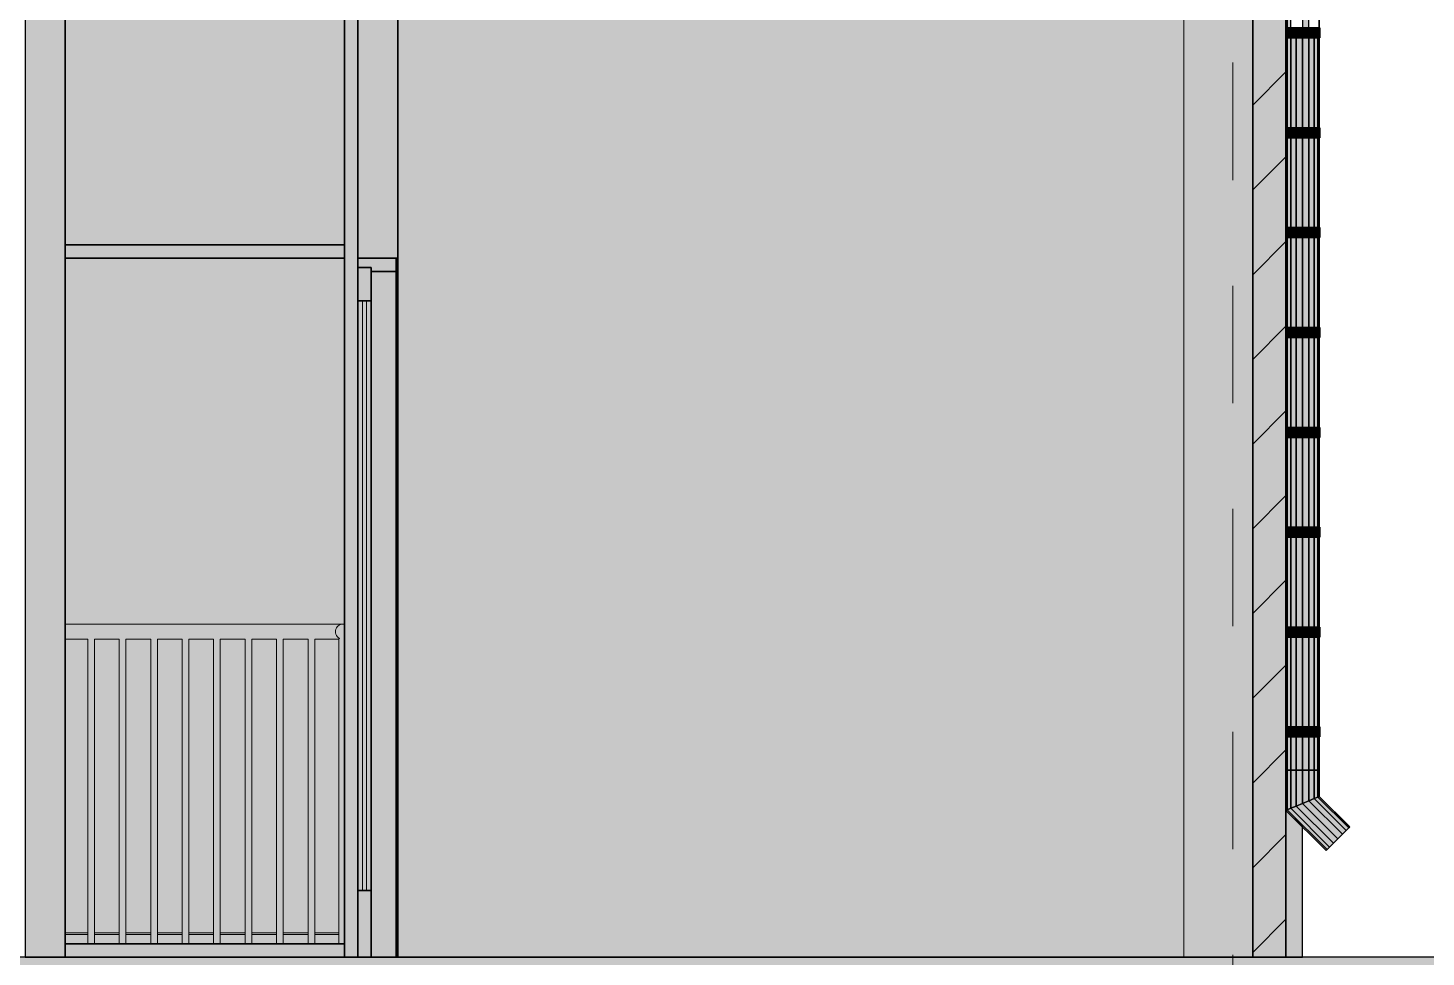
# Model space of a CAD drawing. Extents: x 8 to 21351, y 0 to 420.
# Drawn here: x 21193.9 to 21235.92, y 127.69 to 155.6 of the extents above; entities that cross this region are included whole.
import ezdxf

# ---------------------------------------------------------------- set-up
doc = ezdxf.new("R2010")
doc.units = 0

msp = doc.modelspace()

# ---------------------------------------------------------------- hatches: boundary and pattern name
at = {"true_color": 0xffffff}
for points in [[(21230.713, 127.69), (21231.713, 127.69), (21231.713, 216.47), (21230.713, 216.683)], [(21193.813, 207.69), (21193.813, 127.69), (21195.013, 127.69), (21195.013, 207.69)], [(21231.713, 133.304), (21231.751, 133.304), (21231.751, 134.304), (21231.714, 134.304), (21231.714, 134.604), (21231.751, 134.604), (21231.751, 137.304), (21231.714, 137.304), (21231.714, 137.604), (21231.751, 137.604), (21231.751, 140.304), (21231.714, 140.304), (21231.714, 140.604), (21231.751, 140.604), (21231.751, 143.304), (21231.714, 143.304), (21231.714, 143.604), (21231.751, 143.604), (21231.751, 146.304), (21231.714, 146.304), (21231.714, 146.604), (21231.751, 146.604), (21231.751, 149.304), (21231.714, 149.304), (21231.714, 149.604), (21231.751, 149.604), (21231.751, 152.304), (21231.714, 152.304), (21231.714, 152.604), (21231.751, 152.604), (21231.751, 155.304), (21231.714, 155.304), (21231.714, 155.604), (21231.751, 155.604), (21231.751, 158.304), (21231.734, 158.304), (21231.714, 158.304), (21231.714, 158.604), (21231.734, 158.604), (21231.751, 158.604), (21231.751, 161.304), (21231.714, 161.304), (21231.714, 161.604), (21231.751, 161.604), (21231.751, 162.69), (21231.713, 162.69)], [(21195.013, 162.29), (21195.013, 149.09), (21203.413, 149.09), (21203.413, 162.29)], [(21203.813, 127.69), (21203.813, 162.29), (21203.413, 162.29), (21203.413, 149.09), (21203.413, 148.69), (21203.413, 128.09), (21203.413, 127.69)], [(21231.751, 155.604), (21231.859, 155.604), (21231.859, 158.304), (21231.751, 158.304)], [(21232.213, 155.604), (21232.404, 155.604), (21232.404, 158.304), (21232.213, 158.304)], [(21232.713, 155.604), (21232.715, 155.604), (21232.715, 158.304), (21232.713, 158.304)], [(21205.013, 148.69), (21205.013, 157.69), (21203.813, 157.69), (21203.813, 148.69)], [(21205.013, 127.69), (21230.713, 127.69), (21230.713, 157.69), (21205.013, 157.69)], [(21231.734, 155.304), (21231.734, 155.604), (21231.714, 155.604), (21231.714, 155.304)], [(21232.214, 155.304), (21232.214, 155.604), (21231.734, 155.604), (21231.734, 155.304)], [(21232.413, 155.304), (21232.413, 155.604), (21232.214, 155.604), (21232.214, 155.304)], [(21232.582, 155.304), (21232.582, 155.604), (21232.413, 155.604), (21232.413, 155.304)], [(21232.694, 155.304), (21232.694, 155.604), (21232.582, 155.604), (21232.582, 155.304)], [(21232.734, 155.304), (21232.734, 155.604), (21232.694, 155.604), (21232.694, 155.304)], [(21232.734, 155.304), (21232.736, 155.304), (21232.736, 155.604), (21232.734, 155.604)], [(21231.859, 155.304), (21231.751, 155.304), (21231.751, 152.604), (21231.859, 152.604)], [(21231.859, 155.304), (21231.859, 152.604), (21232.021, 152.604), (21232.021, 155.304)], [(21232.021, 155.304), (21232.021, 152.604), (21232.213, 152.604), (21232.213, 155.304)], [(21232.404, 155.304), (21232.213, 155.304), (21232.213, 152.604), (21232.404, 152.604)], [(21232.404, 155.304), (21232.404, 152.604), (21232.566, 152.604), (21232.566, 155.304)], [(21232.566, 152.604), (21232.675, 152.604), (21232.675, 155.304), (21232.566, 155.304)], [(21232.675, 152.604), (21232.713, 152.604), (21232.713, 155.304), (21232.675, 155.304)], [(21232.715, 155.304), (21232.713, 155.304), (21232.713, 152.604), (21232.715, 152.604)], [(21231.734, 152.304), (21231.734, 152.604), (21231.714, 152.604), (21231.714, 152.304)], [(21232.214, 152.304), (21232.214, 152.604), (21231.734, 152.604), (21231.734, 152.304)], [(21232.413, 152.304), (21232.413, 152.604), (21232.214, 152.604), (21232.214, 152.304)], [(21232.582, 152.304), (21232.582, 152.604), (21232.413, 152.604), (21232.413, 152.304)], [(21232.694, 152.304), (21232.694, 152.604), (21232.582, 152.604), (21232.582, 152.304)], [(21232.734, 152.304), (21232.734, 152.604), (21232.694, 152.604), (21232.694, 152.304)], [(21232.734, 152.304), (21232.736, 152.304), (21232.736, 152.604), (21232.734, 152.604)], [(21231.751, 152.304), (21231.751, 149.604), (21231.859, 149.604), (21231.859, 152.304)], [(21231.859, 152.304), (21231.859, 149.604), (21232.021, 149.604), (21232.021, 152.304)], [(21232.213, 152.304), (21232.021, 152.304), (21232.021, 149.604), (21232.213, 149.604)], [(21232.213, 152.304), (21232.213, 149.604), (21232.404, 149.604), (21232.404, 152.304)], [(21232.566, 152.304), (21232.404, 152.304), (21232.404, 149.604), (21232.566, 149.604)], [(21232.566, 152.304), (21232.566, 149.604), (21232.675, 149.604), (21232.675, 152.304)], [(21232.713, 152.304), (21232.675, 152.304), (21232.675, 149.604), (21232.713, 149.604)], [(21232.713, 149.604), (21232.715, 149.604), (21232.715, 152.304), (21232.713, 152.304)], [(21231.734, 149.304), (21231.734, 149.604), (21231.714, 149.604), (21231.714, 149.304)], [(21232.214, 149.304), (21232.214, 149.604), (21231.734, 149.604), (21231.734, 149.304)], [(21231.751, 149.304), (21231.751, 146.604), (21231.859, 146.604), (21231.859, 149.304)], [(21231.859, 149.304), (21231.859, 146.604), (21232.021, 146.604), (21232.021, 149.304)], [(21232.213, 149.304), (21232.021, 149.304), (21232.021, 146.604), (21232.213, 146.604)], [(21232.213, 146.604), (21232.404, 146.604), (21232.404, 149.304), (21232.213, 149.304)], [(21232.413, 149.304), (21232.413, 149.604), (21232.214, 149.604), (21232.214, 149.304)], [(21232.404, 149.304), (21232.404, 146.604), (21232.566, 146.604), (21232.566, 149.304)], [(21232.582, 149.304), (21232.582, 149.604), (21232.413, 149.604), (21232.413, 149.304)], [(21232.675, 149.304), (21232.566, 149.304), (21232.566, 146.604), (21232.675, 146.604)], [(21232.694, 149.304), (21232.694, 149.604), (21232.582, 149.604), (21232.582, 149.304)], [(21232.675, 146.604), (21232.713, 146.604), (21232.713, 149.304), (21232.675, 149.304)], [(21232.734, 149.304), (21232.734, 149.604), (21232.694, 149.604), (21232.694, 149.304)], [(21232.713, 146.604), (21232.715, 146.604), (21232.715, 149.304), (21232.713, 149.304)], [(21232.734, 149.304), (21232.736, 149.304), (21232.736, 149.604), (21232.734, 149.604)], [(21195.013, 148.69), (21203.413, 148.69), (21203.413, 149.09), (21195.013, 149.09)], [(21203.413, 148.69), (21195.013, 148.69), (21195.013, 128.09), (21203.413, 128.09)], [(21203.813, 148.69), (21203.813, 148.41), (21204.213, 148.41), (21204.213, 148.29), (21204.963, 148.29), (21204.963, 148.69)], [(21203.813, 147.41), (21204.213, 147.41), (21204.213, 148.41), (21203.813, 148.41)], [(21205.013, 148.69), (21204.963, 148.69), (21204.963, 148.29), (21204.963, 127.69), (21205.013, 127.69)], [(21204.213, 127.69), (21204.963, 127.69), (21204.963, 148.29), (21204.213, 148.29)], [(21203.813, 147.41), (21203.813, 129.69), (21204.213, 129.69), (21204.213, 147.41)], [(21231.734, 146.304), (21231.734, 146.604), (21231.714, 146.604), (21231.714, 146.304)], [(21232.214, 146.304), (21232.214, 146.604), (21231.734, 146.604), (21231.734, 146.304)], [(21231.751, 143.604), (21231.859, 143.604), (21231.859, 146.304), (21231.751, 146.304)], [(21232.021, 146.304), (21231.859, 146.304), (21231.859, 143.604), (21232.021, 143.604)], [(21232.213, 146.304), (21232.021, 146.304), (21232.021, 143.604), (21232.213, 143.604)], [(21232.213, 143.604), (21232.404, 143.604), (21232.404, 146.304), (21232.213, 146.304)], [(21232.413, 146.304), (21232.413, 146.604), (21232.214, 146.604), (21232.214, 146.304)], [(21232.566, 146.304), (21232.404, 146.304), (21232.404, 143.604), (21232.566, 143.604)], [(21232.582, 146.304), (21232.582, 146.604), (21232.413, 146.604), (21232.413, 146.304)], [(21232.566, 143.604), (21232.675, 143.604), (21232.675, 146.304), (21232.566, 146.304)], [(21232.694, 146.304), (21232.694, 146.604), (21232.582, 146.604), (21232.582, 146.304)], [(21232.675, 143.604), (21232.713, 143.604), (21232.713, 146.304), (21232.675, 146.304)], [(21232.734, 146.304), (21232.734, 146.604), (21232.694, 146.604), (21232.694, 146.304)], [(21232.715, 146.304), (21232.713, 146.304), (21232.713, 143.604), (21232.715, 143.604)], [(21232.734, 146.304), (21232.736, 146.304), (21232.736, 146.604), (21232.734, 146.604)], [(21231.734, 143.304), (21231.734, 143.604), (21231.714, 143.604), (21231.714, 143.304)], [(21232.214, 143.304), (21232.214, 143.604), (21231.734, 143.604), (21231.734, 143.304)], [(21232.413, 143.304), (21232.413, 143.604), (21232.214, 143.604), (21232.214, 143.304)], [(21232.582, 143.304), (21232.582, 143.604), (21232.413, 143.604), (21232.413, 143.304)], [(21232.694, 143.304), (21232.694, 143.604), (21232.582, 143.604), (21232.582, 143.304)], [(21232.734, 143.304), (21232.734, 143.604), (21232.694, 143.604), (21232.694, 143.304)], [(21232.734, 143.304), (21232.736, 143.304), (21232.736, 143.604), (21232.734, 143.604)], [(21231.751, 143.304), (21231.751, 140.604), (21231.859, 140.604), (21231.859, 143.304)], [(21231.859, 143.304), (21231.859, 140.604), (21232.021, 140.604), (21232.021, 143.304)], [(21232.021, 143.304), (21232.021, 140.604), (21232.213, 140.604), (21232.213, 143.304)], [(21232.404, 143.304), (21232.213, 143.304), (21232.213, 140.604), (21232.404, 140.604)], [(21232.404, 143.304), (21232.404, 140.604), (21232.566, 140.604), (21232.566, 143.304)], [(21232.566, 140.604), (21232.675, 140.604), (21232.675, 143.304), (21232.566, 143.304)], [(21232.713, 143.304), (21232.675, 143.304), (21232.675, 140.604), (21232.713, 140.604)], [(21232.713, 140.604), (21232.715, 140.604), (21232.715, 143.304), (21232.713, 143.304)], [(21231.734, 140.304), (21231.734, 140.604), (21231.714, 140.604), (21231.714, 140.304)], [(21232.214, 140.304), (21232.214, 140.604), (21231.734, 140.604), (21231.734, 140.304)], [(21232.413, 140.304), (21232.413, 140.604), (21232.214, 140.604), (21232.214, 140.304)], [(21232.582, 140.304), (21232.582, 140.604), (21232.413, 140.604), (21232.413, 140.304)], [(21232.694, 140.304), (21232.694, 140.604), (21232.582, 140.604), (21232.582, 140.304)], [(21232.734, 140.304), (21232.734, 140.604), (21232.694, 140.604), (21232.694, 140.304)], [(21232.734, 140.304), (21232.736, 140.304), (21232.736, 140.604), (21232.734, 140.604)], [(21231.859, 140.304), (21231.751, 140.304), (21231.751, 137.604), (21231.859, 137.604)], [(21232.021, 140.304), (21231.859, 140.304), (21231.859, 137.604), (21232.021, 137.604)], [(21232.213, 140.304), (21232.021, 140.304), (21232.021, 137.604), (21232.213, 137.604)], [(21232.404, 140.304), (21232.213, 140.304), (21232.213, 137.604), (21232.404, 137.604)], [(21232.404, 137.604), (21232.566, 137.604), (21232.566, 140.304), (21232.404, 140.304)], [(21232.566, 140.304), (21232.566, 137.604), (21232.675, 137.604), (21232.675, 140.304)], [(21232.675, 137.604), (21232.713, 137.604), (21232.713, 140.304), (21232.675, 140.304)], [(21232.715, 140.304), (21232.713, 140.304), (21232.713, 137.604), (21232.715, 137.604)], [(21231.734, 137.304), (21231.734, 137.604), (21231.714, 137.604), (21231.714, 137.304)], [(21232.214, 137.304), (21232.214, 137.604), (21231.734, 137.604), (21231.734, 137.304)], [(21232.413, 137.304), (21232.413, 137.604), (21232.214, 137.604), (21232.214, 137.304)], [(21232.582, 137.304), (21232.582, 137.604), (21232.413, 137.604), (21232.413, 137.304)], [(21232.694, 137.304), (21232.694, 137.604), (21232.582, 137.604), (21232.582, 137.304)], [(21232.734, 137.304), (21232.734, 137.604), (21232.694, 137.604), (21232.694, 137.304)], [(21232.734, 137.304), (21232.736, 137.304), (21232.736, 137.604), (21232.734, 137.604)], [(21231.751, 137.304), (21231.751, 134.604), (21231.859, 134.604), (21231.859, 137.304)], [(21231.859, 137.304), (21231.859, 134.604), (21232.021, 134.604), (21232.021, 137.304)], [(21232.021, 137.304), (21232.021, 134.604), (21232.213, 134.604), (21232.213, 137.304)], [(21232.213, 134.604), (21232.404, 134.604), (21232.404, 137.304), (21232.213, 137.304)], [(21232.404, 134.604), (21232.566, 134.604), (21232.566, 137.304), (21232.404, 137.304)], [(21232.566, 134.604), (21232.675, 134.604), (21232.675, 137.304), (21232.566, 137.304)], [(21232.713, 137.304), (21232.675, 137.304), (21232.675, 134.604), (21232.713, 134.604)], [(21232.715, 137.304), (21232.713, 137.304), (21232.713, 134.604), (21232.715, 134.604)], [(21231.734, 134.304), (21231.734, 134.604), (21231.714, 134.604), (21231.714, 134.304)], [(21232.214, 134.304), (21232.214, 134.604), (21231.734, 134.604), (21231.734, 134.304)], [(21232.413, 134.304), (21232.413, 134.604), (21232.214, 134.604), (21232.214, 134.304)], [(21232.582, 134.304), (21232.582, 134.604), (21232.413, 134.604), (21232.413, 134.304)], [(21232.694, 134.304), (21232.694, 134.604), (21232.582, 134.604), (21232.582, 134.304)], [(21232.734, 134.304), (21232.734, 134.604), (21232.694, 134.604), (21232.694, 134.304)], [(21232.734, 134.304), (21232.736, 134.304), (21232.736, 134.604), (21232.734, 134.604)], [(21231.751, 134.304), (21231.751, 133.304), (21231.859, 133.304), (21231.859, 134.304)], [(21231.859, 134.304), (21231.859, 133.304), (21232.021, 133.304), (21232.021, 134.304)], [(21232.021, 134.304), (21232.021, 133.304), (21232.213, 133.304), (21232.213, 134.304)], [(21232.404, 134.304), (21232.213, 134.304), (21232.213, 133.304), (21232.404, 133.304)], [(21232.404, 133.304), (21232.566, 133.304), (21232.566, 134.304), (21232.404, 134.304)], [(21232.566, 134.304), (21232.566, 133.304), (21232.675, 133.304), (21232.675, 134.304)], [(21232.675, 133.304), (21232.713, 133.304), (21232.713, 134.304), (21232.675, 134.304)], [(21232.713, 133.304), (21232.715, 133.304), (21232.715, 134.304), (21232.713, 134.304)], [(21231.713, 133.304), (21231.713, 132.097), (21231.751, 132.113), (21231.751, 133.304)], [(21231.751, 133.304), (21231.751, 132.113), (21231.859, 132.158), (21231.859, 133.304)], [(21231.859, 133.304), (21231.859, 132.158), (21232.021, 132.225), (21232.021, 133.304)], [(21232.021, 133.304), (21232.021, 132.225), (21232.213, 132.304), (21232.213, 133.304)], [(21232.213, 133.304), (21232.213, 132.304), (21232.404, 132.383), (21232.404, 133.304)], [(21232.404, 133.304), (21232.404, 132.383), (21232.566, 132.45), (21232.566, 133.304)], [(21232.566, 133.304), (21232.566, 132.45), (21232.675, 132.495), (21232.675, 133.304)], [(21232.675, 133.304), (21232.675, 132.495), (21232.713, 132.511), (21232.713, 133.304)], [(21232.715, 133.304), (21232.713, 133.304), (21232.713, 132.511), (21232.714, 132.51), (21232.715, 132.511)], [(21232.213, 132.304), (21233.273, 131.243), (21233.409, 131.379), (21232.404, 132.383)], [(21232.404, 132.383), (21233.409, 131.379), (21233.523, 131.493), (21232.566, 132.45)], [(21232.566, 132.45), (21233.523, 131.493), (21233.6, 131.57), (21232.675, 132.495)], [(21232.675, 132.495), (21233.6, 131.57), (21233.627, 131.597), (21232.713, 132.511)], [(21232.714, 132.51), (21233.627, 131.597), (21233.601, 131.571), (21233.603, 131.57), (21233.63, 131.597), (21232.715, 132.511)], [(21231.713, 132.097), (21232.92, 130.89), (21232.947, 130.917), (21231.751, 132.113)], [(21232.213, 131.597), (21231.713, 132.097), (21231.713, 127.69), (21232.213, 127.69)], [(21231.751, 132.113), (21232.947, 130.917), (21233.023, 130.993), (21231.859, 132.158)], [(21231.859, 132.158), (21233.023, 130.993), (21233.138, 131.108), (21232.021, 132.225)], [(21232.021, 132.225), (21233.138, 131.108), (21233.273, 131.243), (21232.213, 132.304)], [(21233.525, 131.495), (21233.526, 131.493), (21233.603, 131.57), (21233.601, 131.571), (21233.6, 131.57)], [(21233.273, 131.243), (21233.139, 131.109), (21233.141, 131.108), (21233.276, 131.243), (21233.275, 131.245)], [(21233.275, 131.245), (21233.276, 131.243), (21233.411, 131.379), (21233.41, 131.38), (21233.409, 131.379)], [(21233.41, 131.38), (21233.411, 131.379), (21233.526, 131.493), (21233.525, 131.495)], [(21232.921, 130.891), (21232.922, 130.89), (21232.949, 130.917), (21232.948, 130.918), (21232.947, 130.917)], [(21233.023, 130.993), (21232.948, 130.918), (21232.949, 130.917), (21233.026, 130.993), (21233.025, 130.995)], [(21233.025, 130.995), (21233.026, 130.993), (21233.141, 131.108), (21233.139, 131.109)], [(21203.813, 127.69), (21204.213, 127.69), (21204.213, 129.69), (21203.813, 129.69)], [(21195.013, 127.69), (21203.413, 127.69), (21203.413, 128.09), (21195.013, 128.09)], [(21261.713, 127.69), (21048.513, 127.69), (21048.513, 112.69), (21261.713, 112.69)]]:
    msp.add_hatch(color=0, dxfattribs=at).paths.add_polyline_path(points)

# ---------------------------------------------------------------- linework, layer by layer
at = {"color": 7, "lineweight": 15}
for p, q in [((21231.713, 216.47), (21231.713, 127.69)), ((21228.642, 127.69), (21228.642, 207.69)), ((21230.713, 207.69), (21230.713, 127.69)), ((21203.413, 149.09), (21203.413, 162.29)), ((21203.813, 157.69), (21203.813, 148.69)), ((21205.013, 157.69), (21205.013, 148.69)), ((21231.734, 155.604), (21231.714, 155.604)), ((21231.714, 155.304), (21231.714, 155.604)), ((21232.214, 155.604), (21231.734, 155.604)), ((21231.734, 155.304), (21231.734, 155.604)), ((21232.413, 155.604), (21232.214, 155.604)), ((21232.582, 155.604), (21232.413, 155.604)), ((21232.694, 155.604), (21232.582, 155.604)), ((21232.734, 155.604), (21232.694, 155.604)), ((21232.734, 155.304), (21232.734, 155.604)), ((21232.736, 155.604), (21232.734, 155.604)), ((21232.736, 155.304), (21232.736, 155.604)), ((21231.734, 155.304), (21231.714, 155.304)), ((21232.214, 155.304), (21231.734, 155.304)), ((21232.413, 155.304), (21232.214, 155.304)), ((21232.582, 155.304), (21232.413, 155.304)), ((21232.694, 155.304), (21232.582, 155.304)), ((21232.734, 155.304), (21232.694, 155.304)), ((21232.713, 155.304), (21232.713, 152.604)), ((21232.715, 155.304), (21232.715, 152.604)), ((21232.736, 155.304), (21232.734, 155.304)), ((21230.113, 154.562), (21230.113, 151.034)), ((21231.734, 152.604), (21231.714, 152.604)), ((21231.714, 152.304), (21231.714, 152.604)), ((21232.214, 152.604), (21231.734, 152.604)), ((21231.734, 152.304), (21231.734, 152.604)), ((21232.413, 152.604), (21232.214, 152.604)), ((21232.582, 152.604), (21232.413, 152.604)), ((21232.694, 152.604), (21232.582, 152.604)), ((21232.734, 152.604), (21232.694, 152.604)), ((21232.734, 152.304), (21232.734, 152.604)), ((21232.736, 152.604), (21232.734, 152.604)), ((21232.736, 152.304), (21232.736, 152.604)), ((21231.734, 152.304), (21231.714, 152.304)), ((21232.214, 152.304), (21231.734, 152.304)), ((21232.413, 152.304), (21232.214, 152.304)), ((21232.582, 152.304), (21232.413, 152.304)), ((21232.694, 152.304), (21232.582, 152.304)), ((21232.734, 152.304), (21232.694, 152.304)), ((21232.713, 152.304), (21232.713, 149.604)), ((21232.715, 152.304), (21232.715, 149.604)), ((21232.736, 152.304), (21232.734, 152.304)), ((21231.734, 149.604), (21231.714, 149.604)), ((21231.714, 149.304), (21231.714, 149.604)), ((21231.734, 149.304), (21231.714, 149.304)), ((21232.214, 149.604), (21231.734, 149.604)), ((21231.734, 149.304), (21231.734, 149.604)), ((21232.214, 149.304), (21231.734, 149.304)), ((21232.413, 149.604), (21232.214, 149.604)), ((21232.413, 149.304), (21232.214, 149.304)), ((21232.582, 149.604), (21232.413, 149.604)), ((21232.582, 149.304), (21232.413, 149.304)), ((21232.694, 149.604), (21232.582, 149.604)), ((21232.694, 149.304), (21232.582, 149.304)), ((21232.734, 149.604), (21232.694, 149.604)), ((21232.734, 149.304), (21232.694, 149.304)), ((21232.713, 149.304), (21232.713, 146.604)), ((21232.715, 149.304), (21232.715, 146.604)), ((21232.734, 149.304), (21232.734, 149.604)), ((21232.736, 149.604), (21232.734, 149.604)), ((21232.736, 149.304), (21232.734, 149.304)), ((21232.736, 149.304), (21232.736, 149.604)), ((21195.013, 149.09), (21203.413, 149.09)), ((21203.413, 148.69), (21195.013, 148.69)), ((21203.413, 128.09), (21203.413, 148.69)), ((21203.813, 148.69), (21203.813, 148.41)), ((21204.963, 148.69), (21203.813, 148.69)), ((21204.213, 148.41), (21203.813, 148.41)), ((21203.813, 148.41), (21203.813, 147.41)), ((21204.213, 148.41), (21204.213, 148.29)), ((21204.963, 148.69), (21204.963, 148.29)), ((21205.013, 148.69), (21204.963, 148.69)), ((21204.963, 148.29), (21204.213, 148.29)), ((21204.213, 148.29), (21204.213, 147.41)), ((21204.963, 127.69), (21204.963, 148.29)), ((21230.113, 147.859), (21230.113, 144.331)), ((21203.813, 147.41), (21203.813, 129.69)), ((21204.213, 147.41), (21203.813, 147.41)), ((21204.213, 147.41), (21204.213, 129.69)), ((21231.734, 146.604), (21231.714, 146.604)), ((21231.714, 146.304), (21231.714, 146.604)), ((21231.734, 146.304), (21231.714, 146.304)), ((21232.214, 146.604), (21231.734, 146.604)), ((21231.734, 146.304), (21231.734, 146.604)), ((21232.214, 146.304), (21231.734, 146.304)), ((21232.413, 146.604), (21232.214, 146.604)), ((21232.413, 146.304), (21232.214, 146.304)), ((21232.582, 146.604), (21232.413, 146.604)), ((21232.582, 146.304), (21232.413, 146.304)), ((21232.694, 146.604), (21232.582, 146.604)), ((21232.694, 146.304), (21232.582, 146.304)), ((21232.734, 146.604), (21232.694, 146.604)), ((21232.734, 146.304), (21232.694, 146.304)), ((21232.713, 146.304), (21232.713, 143.604)), ((21232.715, 146.304), (21232.715, 143.604)), ((21232.734, 146.304), (21232.734, 146.604)), ((21232.736, 146.604), (21232.734, 146.604)), ((21232.736, 146.304), (21232.734, 146.304)), ((21232.736, 146.304), (21232.736, 146.604)), ((21231.734, 143.604), (21231.714, 143.604)), ((21231.714, 143.304), (21231.714, 143.604)), ((21232.214, 143.604), (21231.734, 143.604)), ((21231.734, 143.304), (21231.734, 143.604)), ((21232.413, 143.604), (21232.214, 143.604)), ((21232.582, 143.604), (21232.413, 143.604)), ((21232.694, 143.604), (21232.582, 143.604)), ((21232.734, 143.604), (21232.694, 143.604)), ((21232.734, 143.304), (21232.734, 143.604)), ((21232.736, 143.604), (21232.734, 143.604)), ((21232.736, 143.304), (21232.736, 143.604)), ((21231.734, 143.304), (21231.714, 143.304)), ((21232.214, 143.304), (21231.734, 143.304)), ((21232.413, 143.304), (21232.214, 143.304)), ((21232.582, 143.304), (21232.413, 143.304)), ((21232.694, 143.304), (21232.582, 143.304)), ((21232.734, 143.304), (21232.694, 143.304)), ((21232.713, 143.304), (21232.713, 140.604)), ((21232.715, 143.304), (21232.715, 140.604)), ((21232.736, 143.304), (21232.734, 143.304)), ((21203.812, 142.878), (21203.812, 142.75)), ((21204.214, 142.878), (21204.214, 138.197)), ((21203.812, 142.362), (21203.812, 141.742)), ((21203.812, 141.355), (21203.812, 140.734)), ((21230.113, 141.156), (21230.113, 137.629)), ((21231.734, 140.604), (21231.714, 140.604)), ((21231.714, 140.304), (21231.714, 140.604)), ((21232.214, 140.604), (21231.734, 140.604)), ((21231.734, 140.304), (21231.734, 140.604)), ((21232.413, 140.604), (21232.214, 140.604)), ((21232.582, 140.604), (21232.413, 140.604)), ((21232.694, 140.604), (21232.582, 140.604)), ((21232.734, 140.604), (21232.694, 140.604)), ((21232.734, 140.304), (21232.734, 140.604)), ((21232.736, 140.604), (21232.734, 140.604)), ((21232.736, 140.304), (21232.736, 140.604)), ((21203.812, 140.347), (21203.812, 139.726)), ((21231.734, 140.304), (21231.714, 140.304)), ((21232.214, 140.304), (21231.734, 140.304)), ((21232.413, 140.304), (21232.214, 140.304)), ((21232.582, 140.304), (21232.413, 140.304)), ((21232.694, 140.304), (21232.582, 140.304)), ((21232.734, 140.304), (21232.694, 140.304)), ((21232.713, 140.304), (21232.713, 137.604)), ((21232.715, 140.304), (21232.715, 137.604)), ((21232.736, 140.304), (21232.734, 140.304)), ((21203.812, 139.339), (21203.812, 138.719)), ((21203.812, 138.67), (21203.812, 138.05)), ((21203.812, 137.429), (21203.812, 138.05)), ((21204.214, 133.222), (21204.214, 137.902)), ((21195.013, 137.69), (21203.363, 137.69)), ((21203.141, 137.504), (21203.138, 137.465)), ((21203.138, 137.465), (21203.141, 137.426)), ((21203.151, 137.542), (21203.141, 137.504)), ((21203.141, 137.426), (21203.151, 137.388)), ((21203.168, 137.577), (21203.151, 137.542)), ((21203.19, 137.609), (21203.168, 137.577)), ((21203.218, 137.637), (21203.19, 137.609)), ((21203.25, 137.66), (21203.218, 137.637)), ((21203.286, 137.676), (21203.25, 137.66)), ((21203.324, 137.686), (21203.286, 137.676)), ((21203.363, 137.69), (21203.324, 137.686)), ((21203.363, 137.69), (21203.413, 137.69)), ((21231.734, 137.604), (21231.714, 137.604)), ((21231.714, 137.304), (21231.714, 137.604)), ((21232.214, 137.604), (21231.734, 137.604)), ((21231.734, 137.304), (21231.734, 137.604)), ((21232.413, 137.604), (21232.214, 137.604)), ((21232.582, 137.604), (21232.413, 137.604)), ((21232.694, 137.604), (21232.582, 137.604)), ((21232.734, 137.604), (21232.694, 137.604)), ((21232.734, 137.304), (21232.734, 137.604)), ((21232.736, 137.604), (21232.734, 137.604)), ((21232.736, 137.304), (21232.736, 137.604)), ((21195.013, 137.24), (21195.696, 137.24)), ((21195.696, 128.09), (21195.696, 137.24)), ((21195.896, 137.24), (21196.642, 137.24)), ((21195.896, 128.09), (21195.896, 137.24)), ((21196.642, 128.09), (21196.642, 137.24)), ((21196.842, 137.24), (21197.588, 137.24)), ((21196.842, 128.09), (21196.842, 137.24)), ((21197.588, 128.09), (21197.588, 137.24)), ((21197.788, 137.24), (21198.534, 137.24)), ((21197.788, 128.09), (21197.788, 137.24)), ((21198.534, 128.09), (21198.534, 137.24)), ((21198.734, 137.24), (21199.48, 137.24)), ((21198.734, 128.09), (21198.734, 137.24)), ((21199.479, 128.09), (21199.479, 137.24)), ((21199.679, 137.24), (21200.425, 137.24)), ((21199.679, 128.09), (21199.679, 137.24)), ((21200.425, 128.09), (21200.425, 137.24)), ((21200.625, 137.24), (21201.371, 137.24)), ((21200.625, 128.09), (21200.625, 137.24)), ((21201.371, 128.09), (21201.371, 137.24)), ((21201.571, 137.24), (21202.317, 137.24)), ((21201.571, 128.09), (21201.571, 137.24)), ((21202.317, 128.09), (21202.317, 137.24)), ((21202.517, 137.24), (21203.238, 137.24)), ((21202.517, 128.09), (21202.517, 137.24)), ((21203.151, 137.388), (21203.168, 137.352)), ((21203.168, 137.352), (21203.19, 137.32)), ((21203.19, 137.32), (21203.218, 137.292)), ((21203.218, 137.292), (21203.25, 137.27)), ((21203.25, 137.27), (21203.275, 137.258)), ((21203.812, 136.761), (21203.812, 137.381)), ((21231.734, 137.304), (21231.714, 137.304)), ((21232.214, 137.304), (21231.734, 137.304)), ((21232.413, 137.304), (21232.214, 137.304)), ((21232.582, 137.304), (21232.413, 137.304)), ((21232.694, 137.304), (21232.582, 137.304)), ((21232.734, 137.304), (21232.694, 137.304)), ((21232.713, 137.304), (21232.713, 134.604)), ((21232.715, 137.304), (21232.715, 134.604)), ((21232.736, 137.304), (21232.734, 137.304)), ((21203.812, 135.753), (21203.812, 136.373)), ((21203.812, 134.745), (21203.812, 135.365)), ((21231.734, 134.604), (21231.714, 134.604)), ((21231.714, 134.304), (21231.714, 134.604)), ((21232.214, 134.604), (21231.734, 134.604)), ((21231.734, 134.304), (21231.734, 134.604)), ((21232.413, 134.604), (21232.214, 134.604)), ((21232.582, 134.604), (21232.413, 134.604)), ((21232.694, 134.604), (21232.582, 134.604)), ((21232.734, 134.604), (21232.694, 134.604)), ((21232.734, 134.304), (21232.734, 134.604)), ((21232.736, 134.604), (21232.734, 134.604)), ((21232.736, 134.304), (21232.736, 134.604)), ((21203.812, 133.737), (21203.812, 134.357)), ((21230.113, 134.454), (21230.113, 130.926)), ((21231.734, 134.304), (21231.714, 134.304)), ((21232.214, 134.304), (21231.734, 134.304)), ((21232.413, 134.304), (21232.214, 134.304)), ((21232.582, 134.304), (21232.413, 134.304)), ((21232.694, 134.304), (21232.582, 134.304)), ((21232.734, 134.304), (21232.694, 134.304)), ((21232.713, 134.304), (21232.713, 133.304)), ((21232.715, 134.304), (21232.715, 133.304)), ((21232.736, 134.304), (21232.734, 134.304)), ((21203.812, 133.222), (21203.812, 133.349)), ((21231.713, 133.304), (21231.751, 133.304)), ((21231.751, 133.304), (21231.859, 133.304)), ((21231.859, 133.304), (21232.021, 133.304)), ((21232.021, 133.304), (21232.213, 133.304)), ((21232.213, 133.304), (21232.404, 133.304)), ((21232.404, 133.304), (21232.566, 133.304)), ((21232.566, 133.304), (21232.675, 133.304)), ((21232.675, 133.304), (21232.713, 133.304)), ((21232.713, 133.304), (21232.713, 132.511)), ((21232.713, 133.304), (21232.715, 133.304)), ((21232.715, 133.304), (21232.715, 132.511)), ((21232.404, 132.383), (21232.566, 132.45)), ((21232.566, 132.45), (21232.675, 132.495)), ((21232.675, 132.495), (21232.713, 132.511)), ((21232.713, 132.511), (21233.627, 131.597)), ((21232.714, 132.51), (21232.715, 132.511)), ((21232.715, 132.511), (21233.63, 131.597)), ((21231.713, 132.097), (21231.751, 132.113)), ((21231.713, 132.097), (21232.92, 130.89)), ((21231.751, 132.113), (21231.859, 132.157)), ((21231.859, 132.157), (21232.021, 132.225)), ((21232.213, 127.69), (21232.213, 131.597)), ((21233.523, 131.493), (21233.6, 131.57)), ((21233.526, 131.493), (21233.603, 131.57)), ((21233.6, 131.57), (21233.627, 131.597)), ((21233.603, 131.57), (21233.63, 131.597)), ((21233.138, 131.108), (21233.273, 131.243)), ((21233.141, 131.108), (21233.276, 131.243)), ((21233.273, 131.243), (21233.409, 131.379)), ((21233.276, 131.243), (21233.411, 131.379)), ((21233.409, 131.379), (21233.523, 131.493)), ((21233.411, 131.379), (21233.526, 131.493)), ((21232.92, 130.89), (21232.947, 130.917)), ((21232.921, 130.891), (21232.922, 130.89)), ((21232.922, 130.89), (21232.949, 130.917)), ((21232.947, 130.917), (21233.023, 130.993)), ((21232.949, 130.917), (21233.026, 130.993)), ((21233.023, 130.993), (21233.138, 131.108)), ((21233.026, 130.993), (21233.141, 131.108)), ((21203.813, 129.69), (21203.813, 127.69)), ((21204.213, 129.69), (21203.813, 129.69)), ((21204.213, 129.69), (21204.213, 127.69)), ((21195.013, 128.09), (21203.413, 128.09)), ((21203.813, 127.69), (21168.813, 127.69)), ((21204.213, 127.69), (21203.813, 127.69)), ((21230.713, 127.69), (21204.213, 127.69)), ((21230.113, 127.751), (21230.113, 124.223)), ((21231.713, 127.69), (21230.713, 127.69)), ((21261.713, 127.69), (21231.713, 127.69))]:
    msp.add_line(p, q, dxfattribs=at)
at = {"color": 0, "lineweight": 15, "true_color": 0x020fa8}
for p, q in [((21195.013, 127.69), (21195.013, 207.69)), ((21205.013, 127.69), (21205.013, 148.69))]:
    msp.add_line(p, q, dxfattribs=at)
at = {"color": 0, "lineweight": 5, "true_color": 0x53b368}
for p, q in [((21230.713, 153.282), (21231.713, 154.282)), ((21230.713, 150.737), (21231.713, 151.737)), ((21230.713, 148.191), (21231.713, 149.191)), ((21230.713, 145.645), (21231.713, 146.645)), ((21230.713, 143.1), (21231.713, 144.1)), ((21230.713, 140.554), (21231.713, 141.554)), ((21230.713, 138.009), (21231.713, 139.009)), ((21230.713, 135.463), (21231.713, 136.463)), ((21230.713, 132.917), (21231.713, 133.917)), ((21230.713, 130.372), (21231.713, 131.372)), ((21230.713, 127.826), (21231.713, 128.826))]:
    msp.add_line(p, q, dxfattribs=at)
at = {"color": 0, "lineweight": 15, "true_color": 0xdd8e68}
for p, q in [((21203.953, 147.41), (21203.953, 129.69)), ((21204.073, 129.69), (21204.073, 147.41))]:
    msp.add_line(p, q, dxfattribs=at)
at = {"color": 0, "lineweight": 0, "true_color": 0x5c5c5c}
msp.add_line((21203.238, 128.09), (21203.238, 137.279), dxfattribs=at)
at = {"color": 0, "lineweight": 15, "true_color": 0xff806c}
for p, q in [((21195.013, 128.415), (21195.696, 128.415)), ((21195.013, 128.365), (21195.696, 128.365)), ((21195.896, 128.415), (21196.642, 128.415)), ((21195.896, 128.365), (21196.642, 128.365)), ((21196.842, 128.415), (21197.588, 128.415)), ((21196.842, 128.365), (21197.588, 128.365)), ((21197.788, 128.415), (21198.534, 128.415)), ((21197.788, 128.365), (21198.534, 128.365)), ((21198.734, 128.415), (21199.479, 128.415)), ((21198.734, 128.365), (21199.479, 128.365)), ((21199.679, 128.415), (21200.425, 128.415)), ((21199.679, 128.365), (21200.425, 128.365)), ((21200.625, 128.415), (21201.371, 128.415)), ((21200.625, 128.365), (21201.371, 128.365)), ((21201.571, 128.415), (21202.317, 128.415)), ((21201.571, 128.365), (21202.317, 128.365)), ((21202.517, 128.415), (21203.238, 128.415)), ((21202.517, 128.365), (21203.238, 128.365))]:
    msp.add_line(p, q, dxfattribs=at)
at = {"color": 0, "true_color": 0xffffff}
for points in [[(21230.713, 127.69), (21231.713, 127.69), (21231.713, 216.47), (21230.713, 216.683)], [(21193.813, 207.69), (21193.813, 127.69), (21195.013, 127.69), (21195.013, 207.69)], [(21195.013, 162.29), (21195.013, 149.09), (21203.413, 149.09), (21203.413, 162.29)], [(21203.813, 127.69), (21203.813, 162.29), (21203.413, 162.29), (21203.413, 149.09), (21203.413, 148.69), (21203.413, 128.09), (21203.413, 127.69)], [(21231.751, 155.604), (21231.859, 155.604), (21231.859, 158.304), (21231.751, 158.304)], [(21232.213, 155.604), (21232.404, 155.604), (21232.404, 158.304), (21232.213, 158.304)], [(21232.713, 155.604), (21232.715, 155.604), (21232.715, 158.304), (21232.713, 158.304)], [(21205.013, 148.69), (21205.013, 157.69), (21203.813, 157.69), (21203.813, 148.69)], [(21205.013, 127.69), (21230.713, 127.69), (21230.713, 157.69), (21205.013, 157.69)], [(21231.734, 155.304), (21231.734, 155.604), (21231.714, 155.604), (21231.714, 155.304)], [(21232.214, 155.304), (21232.214, 155.604), (21231.734, 155.604), (21231.734, 155.304)], [(21232.413, 155.304), (21232.413, 155.604), (21232.214, 155.604), (21232.214, 155.304)], [(21232.582, 155.304), (21232.582, 155.604), (21232.413, 155.604), (21232.413, 155.304)], [(21232.694, 155.304), (21232.694, 155.604), (21232.582, 155.604), (21232.582, 155.304)], [(21232.734, 155.304), (21232.734, 155.604), (21232.694, 155.604), (21232.694, 155.304)], [(21232.734, 155.304), (21232.736, 155.304), (21232.736, 155.604), (21232.734, 155.604)], [(21231.859, 155.304), (21231.751, 155.304), (21231.751, 152.604), (21231.859, 152.604)], [(21231.859, 155.304), (21231.859, 152.604), (21232.021, 152.604), (21232.021, 155.304)], [(21232.021, 155.304), (21232.021, 152.604), (21232.213, 152.604), (21232.213, 155.304)], [(21232.404, 155.304), (21232.213, 155.304), (21232.213, 152.604), (21232.404, 152.604)], [(21232.404, 155.304), (21232.404, 152.604), (21232.566, 152.604), (21232.566, 155.304)], [(21232.566, 152.604), (21232.675, 152.604), (21232.675, 155.304), (21232.566, 155.304)], [(21232.675, 152.604), (21232.713, 152.604), (21232.713, 155.304), (21232.675, 155.304)], [(21232.715, 155.304), (21232.713, 155.304), (21232.713, 152.604), (21232.715, 152.604)], [(21231.734, 152.304), (21231.734, 152.604), (21231.714, 152.604), (21231.714, 152.304)], [(21232.214, 152.304), (21232.214, 152.604), (21231.734, 152.604), (21231.734, 152.304)], [(21232.413, 152.304), (21232.413, 152.604), (21232.214, 152.604), (21232.214, 152.304)], [(21232.582, 152.304), (21232.582, 152.604), (21232.413, 152.604), (21232.413, 152.304)], [(21232.694, 152.304), (21232.694, 152.604), (21232.582, 152.604), (21232.582, 152.304)], [(21232.734, 152.304), (21232.734, 152.604), (21232.694, 152.604), (21232.694, 152.304)], [(21232.734, 152.304), (21232.736, 152.304), (21232.736, 152.604), (21232.734, 152.604)], [(21231.751, 152.304), (21231.751, 149.604), (21231.859, 149.604), (21231.859, 152.304)], [(21231.859, 152.304), (21231.859, 149.604), (21232.021, 149.604), (21232.021, 152.304)], [(21232.213, 152.304), (21232.021, 152.304), (21232.021, 149.604), (21232.213, 149.604)], [(21232.213, 152.304), (21232.213, 149.604), (21232.404, 149.604), (21232.404, 152.304)], [(21232.566, 152.304), (21232.404, 152.304), (21232.404, 149.604), (21232.566, 149.604)], [(21232.566, 152.304), (21232.566, 149.604), (21232.675, 149.604), (21232.675, 152.304)], [(21232.713, 152.304), (21232.675, 152.304), (21232.675, 149.604), (21232.713, 149.604)], [(21232.713, 149.604), (21232.715, 149.604), (21232.715, 152.304), (21232.713, 152.304)], [(21231.734, 149.304), (21231.734, 149.604), (21231.714, 149.604), (21231.714, 149.304)], [(21232.214, 149.304), (21232.214, 149.604), (21231.734, 149.604), (21231.734, 149.304)], [(21231.751, 149.304), (21231.751, 146.604), (21231.859, 146.604), (21231.859, 149.304)], [(21231.859, 149.304), (21231.859, 146.604), (21232.021, 146.604), (21232.021, 149.304)], [(21232.213, 149.304), (21232.021, 149.304), (21232.021, 146.604), (21232.213, 146.604)], [(21232.213, 146.604), (21232.404, 146.604), (21232.404, 149.304), (21232.213, 149.304)], [(21232.413, 149.304), (21232.413, 149.604), (21232.214, 149.604), (21232.214, 149.304)], [(21232.404, 149.304), (21232.404, 146.604), (21232.566, 146.604), (21232.566, 149.304)], [(21232.582, 149.304), (21232.582, 149.604), (21232.413, 149.604), (21232.413, 149.304)], [(21232.675, 149.304), (21232.566, 149.304), (21232.566, 146.604), (21232.675, 146.604)], [(21232.694, 149.304), (21232.694, 149.604), (21232.582, 149.604), (21232.582, 149.304)], [(21232.675, 146.604), (21232.713, 146.604), (21232.713, 149.304), (21232.675, 149.304)], [(21232.734, 149.304), (21232.734, 149.604), (21232.694, 149.604), (21232.694, 149.304)], [(21232.713, 146.604), (21232.715, 146.604), (21232.715, 149.304), (21232.713, 149.304)], [(21232.734, 149.304), (21232.736, 149.304), (21232.736, 149.604), (21232.734, 149.604)], [(21195.013, 148.69), (21203.413, 148.69), (21203.413, 149.09), (21195.013, 149.09)], [(21203.413, 148.69), (21195.013, 148.69), (21195.013, 128.09), (21203.413, 128.09)], [(21203.813, 148.69), (21203.813, 148.41), (21204.213, 148.41), (21204.213, 148.29), (21204.963, 148.29), (21204.963, 148.69)], [(21203.813, 147.41), (21204.213, 147.41), (21204.213, 148.41), (21203.813, 148.41)], [(21205.013, 148.69), (21204.963, 148.69), (21204.963, 148.29), (21204.963, 127.69), (21205.013, 127.69)], [(21204.213, 127.69), (21204.963, 127.69), (21204.963, 148.29), (21204.213, 148.29)], [(21203.813, 147.41), (21203.813, 129.69), (21204.213, 129.69), (21204.213, 147.41)], [(21231.734, 146.304), (21231.734, 146.604), (21231.714, 146.604), (21231.714, 146.304)], [(21232.214, 146.304), (21232.214, 146.604), (21231.734, 146.604), (21231.734, 146.304)], [(21231.751, 143.604), (21231.859, 143.604), (21231.859, 146.304), (21231.751, 146.304)], [(21232.021, 146.304), (21231.859, 146.304), (21231.859, 143.604), (21232.021, 143.604)], [(21232.213, 146.304), (21232.021, 146.304), (21232.021, 143.604), (21232.213, 143.604)], [(21232.213, 143.604), (21232.404, 143.604), (21232.404, 146.304), (21232.213, 146.304)], [(21232.413, 146.304), (21232.413, 146.604), (21232.214, 146.604), (21232.214, 146.304)], [(21232.566, 146.304), (21232.404, 146.304), (21232.404, 143.604), (21232.566, 143.604)], [(21232.582, 146.304), (21232.582, 146.604), (21232.413, 146.604), (21232.413, 146.304)], [(21232.566, 143.604), (21232.675, 143.604), (21232.675, 146.304), (21232.566, 146.304)], [(21232.694, 146.304), (21232.694, 146.604), (21232.582, 146.604), (21232.582, 146.304)], [(21232.675, 143.604), (21232.713, 143.604), (21232.713, 146.304), (21232.675, 146.304)], [(21232.734, 146.304), (21232.734, 146.604), (21232.694, 146.604), (21232.694, 146.304)], [(21232.715, 146.304), (21232.713, 146.304), (21232.713, 143.604), (21232.715, 143.604)], [(21232.734, 146.304), (21232.736, 146.304), (21232.736, 146.604), (21232.734, 146.604)], [(21231.734, 143.304), (21231.734, 143.604), (21231.714, 143.604), (21231.714, 143.304)], [(21232.214, 143.304), (21232.214, 143.604), (21231.734, 143.604), (21231.734, 143.304)], [(21232.413, 143.304), (21232.413, 143.604), (21232.214, 143.604), (21232.214, 143.304)], [(21232.582, 143.304), (21232.582, 143.604), (21232.413, 143.604), (21232.413, 143.304)], [(21232.694, 143.304), (21232.694, 143.604), (21232.582, 143.604), (21232.582, 143.304)], [(21232.734, 143.304), (21232.734, 143.604), (21232.694, 143.604), (21232.694, 143.304)], [(21232.734, 143.304), (21232.736, 143.304), (21232.736, 143.604), (21232.734, 143.604)], [(21231.751, 143.304), (21231.751, 140.604), (21231.859, 140.604), (21231.859, 143.304)], [(21231.859, 143.304), (21231.859, 140.604), (21232.021, 140.604), (21232.021, 143.304)], [(21232.021, 143.304), (21232.021, 140.604), (21232.213, 140.604), (21232.213, 143.304)], [(21232.404, 143.304), (21232.213, 143.304), (21232.213, 140.604), (21232.404, 140.604)], [(21232.404, 143.304), (21232.404, 140.604), (21232.566, 140.604), (21232.566, 143.304)], [(21232.566, 140.604), (21232.675, 140.604), (21232.675, 143.304), (21232.566, 143.304)], [(21232.713, 143.304), (21232.675, 143.304), (21232.675, 140.604), (21232.713, 140.604)], [(21232.713, 140.604), (21232.715, 140.604), (21232.715, 143.304), (21232.713, 143.304)], [(21231.734, 140.304), (21231.734, 140.604), (21231.714, 140.604), (21231.714, 140.304)], [(21232.214, 140.304), (21232.214, 140.604), (21231.734, 140.604), (21231.734, 140.304)], [(21232.413, 140.304), (21232.413, 140.604), (21232.214, 140.604), (21232.214, 140.304)], [(21232.582, 140.304), (21232.582, 140.604), (21232.413, 140.604), (21232.413, 140.304)], [(21232.694, 140.304), (21232.694, 140.604), (21232.582, 140.604), (21232.582, 140.304)], [(21232.734, 140.304), (21232.734, 140.604), (21232.694, 140.604), (21232.694, 140.304)], [(21232.734, 140.304), (21232.736, 140.304), (21232.736, 140.604), (21232.734, 140.604)], [(21231.859, 140.304), (21231.751, 140.304), (21231.751, 137.604), (21231.859, 137.604)], [(21232.021, 140.304), (21231.859, 140.304), (21231.859, 137.604), (21232.021, 137.604)], [(21232.213, 140.304), (21232.021, 140.304), (21232.021, 137.604), (21232.213, 137.604)], [(21232.404, 140.304), (21232.213, 140.304), (21232.213, 137.604), (21232.404, 137.604)], [(21232.404, 137.604), (21232.566, 137.604), (21232.566, 140.304), (21232.404, 140.304)], [(21232.566, 140.304), (21232.566, 137.604), (21232.675, 137.604), (21232.675, 140.304)], [(21232.675, 137.604), (21232.713, 137.604), (21232.713, 140.304), (21232.675, 140.304)], [(21232.715, 140.304), (21232.713, 140.304), (21232.713, 137.604), (21232.715, 137.604)], [(21231.734, 137.304), (21231.734, 137.604), (21231.714, 137.604), (21231.714, 137.304)], [(21232.214, 137.304), (21232.214, 137.604), (21231.734, 137.604), (21231.734, 137.304)], [(21232.413, 137.304), (21232.413, 137.604), (21232.214, 137.604), (21232.214, 137.304)], [(21232.582, 137.304), (21232.582, 137.604), (21232.413, 137.604), (21232.413, 137.304)], [(21232.694, 137.304), (21232.694, 137.604), (21232.582, 137.604), (21232.582, 137.304)], [(21232.734, 137.304), (21232.734, 137.604), (21232.694, 137.604), (21232.694, 137.304)], [(21232.734, 137.304), (21232.736, 137.304), (21232.736, 137.604), (21232.734, 137.604)], [(21231.751, 137.304), (21231.751, 134.604), (21231.859, 134.604), (21231.859, 137.304)], [(21231.859, 137.304), (21231.859, 134.604), (21232.021, 134.604), (21232.021, 137.304)], [(21232.021, 137.304), (21232.021, 134.604), (21232.213, 134.604), (21232.213, 137.304)], [(21232.213, 134.604), (21232.404, 134.604), (21232.404, 137.304), (21232.213, 137.304)], [(21232.404, 134.604), (21232.566, 134.604), (21232.566, 137.304), (21232.404, 137.304)], [(21232.566, 134.604), (21232.675, 134.604), (21232.675, 137.304), (21232.566, 137.304)], [(21232.713, 137.304), (21232.675, 137.304), (21232.675, 134.604), (21232.713, 134.604)], [(21232.715, 137.304), (21232.713, 137.304), (21232.713, 134.604), (21232.715, 134.604)], [(21231.734, 134.304), (21231.734, 134.604), (21231.714, 134.604), (21231.714, 134.304)], [(21232.214, 134.304), (21232.214, 134.604), (21231.734, 134.604), (21231.734, 134.304)], [(21232.413, 134.304), (21232.413, 134.604), (21232.214, 134.604), (21232.214, 134.304)], [(21232.582, 134.304), (21232.582, 134.604), (21232.413, 134.604), (21232.413, 134.304)], [(21232.694, 134.304), (21232.694, 134.604), (21232.582, 134.604), (21232.582, 134.304)], [(21232.734, 134.304), (21232.734, 134.604), (21232.694, 134.604), (21232.694, 134.304)], [(21232.734, 134.304), (21232.736, 134.304), (21232.736, 134.604), (21232.734, 134.604)], [(21231.751, 134.304), (21231.751, 133.304), (21231.859, 133.304), (21231.859, 134.304)], [(21231.859, 134.304), (21231.859, 133.304), (21232.021, 133.304), (21232.021, 134.304)], [(21232.021, 134.304), (21232.021, 133.304), (21232.213, 133.304), (21232.213, 134.304)], [(21232.404, 134.304), (21232.213, 134.304), (21232.213, 133.304), (21232.404, 133.304)], [(21232.404, 133.304), (21232.566, 133.304), (21232.566, 134.304), (21232.404, 134.304)], [(21232.566, 134.304), (21232.566, 133.304), (21232.675, 133.304), (21232.675, 134.304)], [(21232.675, 133.304), (21232.713, 133.304), (21232.713, 134.304), (21232.675, 134.304)], [(21232.713, 133.304), (21232.715, 133.304), (21232.715, 134.304), (21232.713, 134.304)], [(21231.713, 133.304), (21231.713, 132.097), (21231.751, 132.113), (21231.751, 133.304)], [(21231.751, 133.304), (21231.751, 132.113), (21231.859, 132.158), (21231.859, 133.304)], [(21231.859, 133.304), (21231.859, 132.158), (21232.021, 132.225), (21232.021, 133.304)], [(21232.021, 133.304), (21232.021, 132.225), (21232.213, 132.304), (21232.213, 133.304)], [(21232.213, 133.304), (21232.213, 132.304), (21232.404, 132.383), (21232.404, 133.304)], [(21232.404, 133.304), (21232.404, 132.383), (21232.566, 132.45), (21232.566, 133.304)], [(21232.566, 133.304), (21232.566, 132.45), (21232.675, 132.495), (21232.675, 133.304)], [(21232.675, 133.304), (21232.675, 132.495), (21232.713, 132.511), (21232.713, 133.304)], [(21232.715, 133.304), (21232.713, 133.304), (21232.713, 132.511), (21232.714, 132.51), (21232.715, 132.511)], [(21232.213, 132.304), (21233.273, 131.243), (21233.409, 131.379), (21232.404, 132.383)], [(21232.404, 132.383), (21233.409, 131.379), (21233.523, 131.493), (21232.566, 132.45)], [(21232.566, 132.45), (21233.523, 131.493), (21233.6, 131.57), (21232.675, 132.495)], [(21232.675, 132.495), (21233.6, 131.57), (21233.627, 131.597), (21232.713, 132.511)], [(21232.714, 132.51), (21233.627, 131.597), (21233.601, 131.571), (21233.603, 131.57), (21233.63, 131.597), (21232.715, 132.511)], [(21231.713, 132.097), (21232.92, 130.89), (21232.947, 130.917), (21231.751, 132.113)], [(21232.213, 131.597), (21231.713, 132.097), (21231.713, 127.69), (21232.213, 127.69)], [(21231.751, 132.113), (21232.947, 130.917), (21233.023, 130.993), (21231.859, 132.158)], [(21231.859, 132.158), (21233.023, 130.993), (21233.138, 131.108), (21232.021, 132.225)], [(21232.021, 132.225), (21233.138, 131.108), (21233.273, 131.243), (21232.213, 132.304)], [(21233.525, 131.495), (21233.526, 131.493), (21233.603, 131.57), (21233.601, 131.571), (21233.6, 131.57)], [(21233.273, 131.243), (21233.139, 131.109), (21233.141, 131.108), (21233.276, 131.243), (21233.275, 131.245)], [(21233.275, 131.245), (21233.276, 131.243), (21233.411, 131.379), (21233.41, 131.38), (21233.409, 131.379)], [(21233.41, 131.38), (21233.411, 131.379), (21233.526, 131.493), (21233.525, 131.495)], [(21232.921, 130.891), (21232.922, 130.89), (21232.949, 130.917), (21232.948, 130.918), (21232.947, 130.917)], [(21233.023, 130.993), (21232.948, 130.918), (21232.949, 130.917), (21233.026, 130.993), (21233.025, 130.995)], [(21233.025, 130.995), (21233.026, 130.993), (21233.141, 131.108), (21233.139, 131.109)], [(21203.813, 127.69), (21204.213, 127.69), (21204.213, 129.69), (21203.813, 129.69)], [(21195.013, 127.69), (21203.413, 127.69), (21203.413, 128.09), (21195.013, 128.09)], [(21261.713, 127.69), (21048.513, 127.69), (21048.513, 112.69), (21261.713, 112.69)]]:
    msp.add_lwpolyline(points, close=True, dxfattribs=at)
msp.add_lwpolyline([(21231.713, 162.69), (21231.713, 133.304), (21231.751, 133.304), (21231.751, 134.304), (21231.714, 134.304), (21231.714, 134.604), (21231.751, 134.604), (21231.751, 137.304), (21231.714, 137.304), (21231.714, 137.604), (21231.751, 137.604), (21231.751, 140.304), (21231.714, 140.304), (21231.714, 140.604), (21231.751, 140.604), (21231.751, 143.304), (21231.714, 143.304), (21231.714, 143.604), (21231.751, 143.604), (21231.751, 146.304), (21231.714, 146.304), (21231.714, 146.604), (21231.751, 146.604), (21231.751, 149.304), (21231.714, 149.304), (21231.714, 149.604), (21231.751, 149.604), (21231.751, 152.304), (21231.714, 152.304), (21231.714, 152.604), (21231.751, 152.604), (21231.751, 155.304), (21231.714, 155.304), (21231.714, 155.604), (21231.751, 155.604), (21231.751, 158.304)], dxfattribs=at)

doc.saveas('drawing.dxf')
